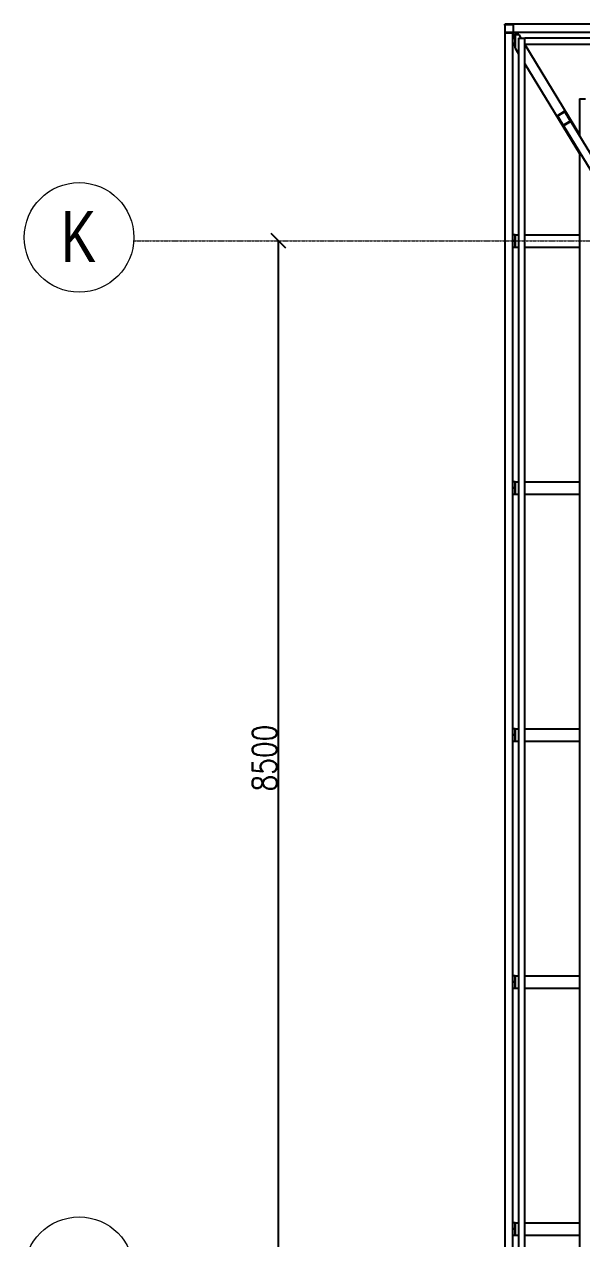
# Model space of a CAD drawing. Header units: millimetres. Extents: x -899 to 76352, y -21218 to 30068.
# Drawn here: x -899 to 3679, y 17300 to 27281 of the extents above; entities that cross this region are included whole.
import ezdxf

# ---------------------------------------------------------------- set-up
doc = ezdxf.new("R2010")
doc.units = ezdxf.units.MM
doc.header["$LTSCALE"] = 0.9
doc.linetypes.add('Grid Line', pattern=[3.33375, 1.905, -0.47625, 0.47625, -0.47625])
for name, color, linetype, lineweight in [('0-2', 250, 'Continuous', 5), ('E_COLUMNAS-1', 254, 'Continuous', 25), ('E_EJES', 8, 'Continuous', 9), ('E_EJES-1', 8, 'Grid Line', 9), ('E_VIGAS', 5, 'Continuous', 9), ('E_VIGAS-1', 5, 'Continuous', 25), ('E_VIGAS-2', 10, 'Continuous', 25)]:
    doc.layers.add(name, color=color, linetype=linetype, lineweight=lineweight)
doc.layers.add('COTAS', color=8, linetype='Continuous')
doc.styles.add('CNI_COTAS', font='romans.shx', dxfattribs={"width": 0.8})
doc.styles.add('Swis721 LtCn BT', font='swisscl.ttf', dxfattribs={"height": 0.42})
doc.dimstyles.new('1.5', dxfattribs={"dimscale": 0, "dimtxt": 200, "dimasz": 120, "dimexe": 4, "dimexo": 4, "dimgap": 15, "dimtad": 1, "dimdec": 0, "dimzin": 4, "dimdsep": 46, "dimtxsty": 'CNI_COTAS', "dimblk": 'OBLIQUE', "dimcen": -0.09, "dimclrd": 256, "dimclrt": 3, "dimadec": 0, "dimazin": 0, "dimtfac": 1, "dimtdec": 0, "dimtmove": 2, "dimatfit": 0, "dimldrblk": 'OBLIQUE', "dimfxl": 0.05, "dimtolj": 1, "dimtzin": 0, "dimarcsym": 0})

# ---------------------------------------------------------------- blocks, each defined once
blk = doc.blocks.new('EST_SFM_VIGA-METALICA-SECCION-C - EST_SFM_VIGA-METALICA-UPN160-1604346-PLANTA TIPO PISO 18 A PISO 23')
at = {"layer": 'E_VIGAS-1'}
for p, q in [((-35.1798, 0.0119), (-35.1798, 0.0179)), ((-35.1738, 0.0179), (-35.1798, 0.0179)), ((-32.7555, 0.0179), (-35.1158, 0.0179)), ((-35.1779, -0.0471), (-35.1116, -0.0471)), ((-35.1102, -0.0471), (-32.7611, -0.0471))]:
    blk.add_line(p, q, dxfattribs=at)
blk = doc.blocks.new('EST_SFM_VIGA-METALICA-SECCION-C - EST_SFM_VIGA-METALICA-UPN160-1602621-PLANTA TIPO PISO 18 A PISO 23')
at = {"layer": 'E_VIGAS-1'}
for p, q in [((-14.46, -0.0161), (-14.46, 0.0471)), ((-14.4568, 0.0471), (-14.46, 0.0471)), ((14.4664, 0.0471), (-14.4554, 0.0471)), ((-14.46, -0.0179), (14.471, -0.0179))]:
    blk.add_line(p, q, dxfattribs=at)
blk = doc.blocks.new('EST_SFM_VIGA-METALICA-SECCION-C - EST_SFM_VIGA-METALICA-UPN100-1529610-PLANTA TIPO PISO 18 A PISO 23')
at = {"layer": 'E_VIGAS-2'}
for p, q in [((-14.4417, -0.0179), (-14.4417, 0.0321)), ((14.393, 0.0321), (-14.4413, 0.0321)), ((-14.4417, -0.0179), (14.3931, -0.0179))]:
    blk.add_line(p, q, dxfattribs=at)
blk = doc.blocks.new('EST_SFM_VIGA-METALICA-SECCION-C - EST_SFM_VIGA-METALICA-UPN100-1529678-PLANTA TIPO PISO 18 A PISO 23')
at = {"layer": 'E_VIGAS-2'}
for p, q in [((-13.9426, -0.0321), (-13.9426, 0.0179)), ((-13.9418, -0.0321), (-13.6381, -0.0321)), ((-13.5042, -0.0321), (13.4558, -0.0321))]:
    blk.add_line(p, q, dxfattribs=at)
blk = doc.blocks.new('EST_SFM_VIGA-METALICA-SECCION-C - EST_SFM_VIGA-METALICA-UPN100-1526554-PLANTA TIPO PISO 18 A PISO 23')
at = {"layer": 'E_VIGAS-2'}
for p, q in [((34.9419, 0.0179), (-34.9288, 0.0179)), ((-34.9288, -0.0321), (-34.9288, 0.0175)), ((-34.9288, -0.0321), (34.9419, -0.0321))]:
    blk.add_line(p, q, dxfattribs=at)
blk = doc.blocks.new('EST_SCM_COLUMNA-METALICA-SECCION-CUADRADA - EST_SCM_COLUMNA-TUBULAR-CUADRADA_PTEØ_70x70 e_3mm-V28-PLANTA TIPO PISO 18 A PISO 23')
at = {"layer": 'E_COLUMNAS-1'}
for p, q in [((-0.035, 0.029), (-0.035, -0.029)), ((-0.032, -0.029), (-0.032, 0.029)), ((0.029, 0.035), (-0.029, 0.035)), ((-0.029, 0.032), (0.029, 0.032)), ((0.032, 0.029), (0.032, -0.029)), ((0.035, -0.029), (0.035, 0.029)), ((0.029, -0.032), (-0.029, -0.032)), ((-0.029, -0.035), (0.029, -0.035))]:
    blk.add_line(p, q, dxfattribs=at)
for centre, radius, start, end in [((-0.029, 0.029), 0.006, 90, 180), ((-0.029, 0.029), 0.003, 90, 180), ((0.029, 0.029), 0.006, 360, 90), ((0.029, 0.029), 0.003, 0, 90), ((-0.029, -0.029), 0.006, 180, 270), ((-0.029, -0.029), 0.003, 180, 270), ((0.029, -0.029), 0.003, 270, 360), ((0.029, -0.029), 0.006, 270, 360), ((0.029, -0.029), 0.006, 280, 350), ((0.029, -0.029), 0.003, 300, 330)]:
    blk.add_arc(centre, radius, start, end, dxfattribs=at)
blk = doc.blocks.new('DCTIB_CNI_EST_MOD-1A-FAC_0001_rvt-2-PLANTA TIPO PISO 18 A PISO 23')
at = {"layer": 'E_VIGAS'}
h = blk.add_hatch(dxfattribs=at)
h.set_pattern_fill('FP_2', color=256, style=0, pattern_type=2)
h.set_pattern_definition([(45, (0, 0), (-0.3768879, 0.3768879), []), (45, (0, 0.571), (-0.3768879, 0.3768879), [])])
h.paths.add_polyline_path([(-74.7777, 167.1114), (-74.723, 167.1447), (-74.7241, 167.1465), (-74.7787, 167.1132)])
h.paths.add_polyline_path([(-74.7824, 167.1133), (-74.7811, 167.1141), (-74.7918, 167.1289)])
h.paths.add_polyline_path([(-74.7239, 167.149), (-74.7226, 167.1498), (-74.769, 167.2232)])
h.paths.add_polyline_path([(-74.826, 167.1908), (-74.7714, 167.2241), (-74.7725, 167.2258), (-74.8271, 167.1926)])
at = {"layer": 'E_COLUMNAS-1'}
for radius, start, end in [(0.006, 280, 350), (0.006, 280, 350), (0.003, 300, 330), (0.003, 300, 330)]:
    blk.add_arc((-75.1964, 167.8789), radius, start, end, dxfattribs=at)
at = {"layer": 'E_VIGAS-1'}
for p, q in [((-75.172, 167.8699), (-75.1728, 167.8679)), ((-75.1707, 167.8747), (-75.1712, 167.8726)), ((-75.1545, 167.8588), (-75.1661, 167.8779)), ((-75.1954, 167.7914), (-75.1763, 167.7601)), ((-75.1813, 167.8404), (-75.1782, 167.8352)), ((-75.1784, 167.8259), (-75.1813, 167.8308)), ((-75.1763, 167.8588), (-75.1763, 167.8527)), ((-75.1763, 167.8527), (-75.1763, 167.8588)), ((-75.1763, 167.8588), (-75.1475, 167.8588)), ((-75.1763, 167.7485), (-75.1763, 167.802)), ((-75.1469, 167.8579), (-75.1754, 167.8579)), ((-75.1754, 167.8579), (-75.1754, 167.747)), ((-75.1741, 167.8655), (-75.1753, 167.8637)), ((-75.1469, 167.8579), (-75.1299, 167.8299)), ((-75.0975, 167.7767), (-74.6474, 167.038)), ((-75.1754, 167.747), (-75.1475, 167.7012)), ((-75.0975, 167.6191), (-74.6474, 166.8804)), ((-74.8275, 167.1875), (-74.7824, 167.1133)), ((-74.7725, 167.2258), (-74.8271, 167.1926)), ((-74.8263, 167.1883), (-74.8219, 167.1812)), ((-74.7811, 167.1141), (-74.8263, 167.1883)), ((-74.826, 167.1908), (-74.7714, 167.2241)), ((-74.7647, 167.216), (-74.769, 167.2232)), ((-74.769, 167.2232), (-74.7239, 167.149)), ((-74.7226, 167.1498), (-74.7678, 167.224)), ((-74.7824, 167.1133), (-74.3503, 166.404)), ((-74.7811, 167.1141), (-74.7793, 167.1111)), ((-74.7241, 167.1465), (-74.7787, 167.1132)), ((-74.7777, 167.1114), (-74.723, 167.1447)), ((-74.722, 167.146), (-74.7239, 167.149)), ((-74.2905, 166.4405), (-74.7226, 167.1498)), ((-75.1766, 166.2124), (-75.1954, 166.2124)), ((-75.1766, 166.175), (-75.1766, 166.2124)), ((-75.1766, 166.2124), (-75.1754, 166.2124)), ((-75.1754, 166.1124), (-75.1754, 166.2124)), ((-75.1754, 166.2124), (-75.1475, 166.2124)), ((-75.1754, 166.2124), (-75.1754, 166.1124)), ((-75.0975, 166.2124), (-74.6474, 166.2124)), ((-75.1954, 166.1124), (-75.1766, 166.1124)), ((-75.1953, 166.1652), (-75.1815, 166.1652)), ((-75.1815, 166.1596), (-75.1953, 166.1596)), ((-75.1815, 166.1652), (-75.1764, 166.1652)), ((-75.1765, 166.1596), (-75.1815, 166.1596)), ((-75.1813, 166.1652), (-75.1763, 166.1652)), ((-75.1765, 166.1652), (-75.1813, 166.1652)), ((-75.1813, 166.1596), (-75.1765, 166.1596)), ((-75.1764, 166.1596), (-75.1813, 166.1596)), ((-75.1766, 166.1124), (-75.1766, 166.1498)), ((-75.1754, 166.1124), (-75.1766, 166.1124)), ((-75.1754, 166.1124), (-75.1475, 166.1124)), ((-75.0975, 166.1124), (-74.6474, 166.1124)), ((-75.1766, 164.1825), (-75.1954, 164.1825)), ((-75.1766, 164.1451), (-75.1766, 164.1825)), ((-75.1766, 164.1825), (-75.1754, 164.1825)), ((-75.1754, 164.0825), (-75.1754, 164.1825)), ((-75.1754, 164.1825), (-75.1475, 164.1825)), ((-75.1754, 164.1825), (-75.1754, 164.0825)), ((-75.0762, 164.1825), (-74.6474, 164.1825)), ((-75.1954, 164.0825), (-75.1766, 164.0825)), ((-75.1953, 164.1353), (-75.1815, 164.1353)), ((-75.1815, 164.1297), (-75.1953, 164.1297)), ((-75.1815, 164.1353), (-75.1764, 164.1353)), ((-75.1765, 164.1297), (-75.1815, 164.1297)), ((-75.1813, 164.1353), (-75.1763, 164.1353)), ((-75.1765, 164.1353), (-75.1813, 164.1353)), ((-75.1813, 164.1297), (-75.1765, 164.1297)), ((-75.1764, 164.1297), (-75.1813, 164.1297)), ((-75.1766, 164.0825), (-75.1766, 164.1199)), ((-75.1754, 164.0825), (-75.1766, 164.0825)), ((-75.1754, 164.0825), (-75.1475, 164.0825)), ((-75.0746, 164.0825), (-74.6474, 164.0825)), ((-75.1766, 162.1525), (-75.1954, 162.1525)), ((-75.1953, 162.1053), (-75.1815, 162.1053)), ((-75.1815, 162.0997), (-75.1953, 162.0997)), ((-75.1815, 162.1053), (-75.1764, 162.1053)), ((-75.1765, 162.0997), (-75.1815, 162.0997)), ((-75.1813, 162.1053), (-75.1763, 162.1053)), ((-75.1765, 162.1053), (-75.1813, 162.1053)), ((-75.1813, 162.0997), (-75.1765, 162.0997)), ((-75.1764, 162.0997), (-75.1813, 162.0997)), ((-75.1766, 162.1151), (-75.1766, 162.1525)), ((-75.1766, 162.1525), (-75.1754, 162.1525)), ((-75.1766, 162.0525), (-75.1766, 162.0899)), ((-75.1754, 162.0525), (-75.1754, 162.1525)), ((-75.1754, 162.1525), (-75.1475, 162.1525)), ((-75.1754, 162.1525), (-75.1754, 162.0525)), ((-75.0975, 162.1525), (-74.6474, 162.1525)), ((-75.1954, 162.0525), (-75.1766, 162.0525)), ((-75.1754, 162.0525), (-75.1766, 162.0525)), ((-75.1754, 162.0525), (-75.1475, 162.0525)), ((-75.0975, 162.0525), (-74.6474, 162.0525)), ((-75.1766, 160.1225), (-75.1954, 160.1225)), ((-75.1766, 160.0851), (-75.1766, 160.1225)), ((-75.1766, 160.1225), (-75.1754, 160.1225)), ((-75.1754, 160.0225), (-75.1754, 160.1225)), ((-75.1754, 160.1225), (-75.1475, 160.1225)), ((-75.1754, 160.1225), (-75.1754, 160.0225)), ((-75.0975, 160.1225), (-74.6474, 160.1225)), ((-75.1954, 160.0225), (-75.1766, 160.0225)), ((-75.1953, 160.0753), (-75.1815, 160.0753)), ((-75.1815, 160.0697), (-75.1953, 160.0697)), ((-75.1815, 160.0753), (-75.1764, 160.0753)), ((-75.1765, 160.0697), (-75.1815, 160.0697)), ((-75.1813, 160.0753), (-75.1763, 160.0753)), ((-75.1765, 160.0753), (-75.1813, 160.0753)), ((-75.1813, 160.0697), (-75.1765, 160.0697)), ((-75.1764, 160.0697), (-75.1813, 160.0697)), ((-75.1766, 160.0225), (-75.1766, 160.0599)), ((-75.1754, 160.0225), (-75.1766, 160.0225)), ((-75.1754, 160.0225), (-75.1475, 160.0225)), ((-75.0975, 160.0225), (-74.6474, 160.0225)), ((-75.1766, 158.0926), (-75.1954, 158.0926)), ((-75.1766, 158.0552), (-75.1766, 158.0926)), ((-75.1766, 158.0926), (-75.1754, 158.0926)), ((-75.1754, 157.9926), (-75.1754, 158.0926)), ((-75.1754, 158.0926), (-75.1475, 158.0926)), ((-75.1754, 158.0926), (-75.1754, 157.9926)), ((-75.0975, 158.0926), (-74.6474, 158.0926)), ((-75.1954, 157.9926), (-75.1766, 157.9926)), ((-75.1953, 158.0454), (-75.1815, 158.0454)), ((-75.1815, 158.0398), (-75.1953, 158.0398)), ((-75.1815, 158.0454), (-75.1764, 158.0454)), ((-75.1765, 158.0398), (-75.1815, 158.0398)), ((-75.1813, 158.0454), (-75.1763, 158.0454)), ((-75.1765, 158.0454), (-75.1813, 158.0454)), ((-75.1813, 158.0398), (-75.1765, 158.0398)), ((-75.1764, 158.0398), (-75.1813, 158.0398)), ((-75.1766, 157.9926), (-75.1766, 158.03)), ((-75.1754, 157.9926), (-75.1766, 157.9926)), ((-75.1754, 157.9926), (-75.1475, 157.9926)), ((-75.0975, 157.9926), (-74.6474, 157.9926))]:
    blk.add_line(p, q, dxfattribs=at)
at = {"layer": 'E_VIGAS-1', "flags": 128}
for points in [[(-75.1704, 167.8779), (-75.1709, 167.8739), (-75.1724, 167.869), (-75.1748, 167.8645), (-75.178, 167.8605), (-75.182, 167.8573), (-75.1864, 167.8549), (-75.1896, 167.8538)], [(-75.1953, 167.8634), (-75.1913, 167.8567), (-75.1858, 167.8478), (-75.1813, 167.8404)], [(-75.1813, 167.8308), (-75.1858, 167.8382), (-75.1913, 167.8471), (-75.1953, 167.8538)], [(-75.1475, 167.8588), (-75.1471, 167.8582), (-75.1469, 167.8579)], [(-75.1754, 167.747), (-75.1756, 167.7474), (-75.1763, 167.7485)], [(-74.8271, 167.1926), (-74.8276, 167.1921), (-74.828, 167.1916), (-74.8282, 167.1908), (-74.8283, 167.19), (-74.8282, 167.1892), (-74.828, 167.1883), (-74.8275, 167.1875)], [(-74.8263, 167.1883), (-74.8265, 167.1887), (-74.8266, 167.1891), (-74.8266, 167.1896), (-74.8266, 167.19), (-74.8265, 167.1903), (-74.8263, 167.1906), (-74.826, 167.1908)], [(-74.7678, 167.224), (-74.7683, 167.2247), (-74.769, 167.2253), (-74.7697, 167.2258), (-74.7704, 167.2261), (-74.7712, 167.2262), (-74.7719, 167.2261), (-74.7725, 167.2258)], [(-74.7714, 167.2241), (-74.7712, 167.2242), (-74.7709, 167.2243), (-74.7705, 167.2243), (-74.7702, 167.2242), (-74.7699, 167.224), (-74.7696, 167.2238), (-74.7693, 167.2235), (-74.769, 167.2232)], [(-74.7824, 167.1133), (-74.7818, 167.1126), (-74.7812, 167.112), (-74.7805, 167.1115), (-74.7797, 167.1112), (-74.779, 167.1111), (-74.7783, 167.1112), (-74.7777, 167.1114)], [(-74.7787, 167.1132), (-74.779, 167.113), (-74.7794, 167.113), (-74.7798, 167.1131), (-74.7801, 167.1132), (-74.7805, 167.1135), (-74.7808, 167.1138), (-74.7811, 167.1141)], [(-74.7239, 167.149), (-74.7236, 167.1486), (-74.7235, 167.1482), (-74.7235, 167.1477), (-74.7235, 167.1473), (-74.7236, 167.147), (-74.7238, 167.1467), (-74.7241, 167.1465)], [(-74.723, 167.1447), (-74.7225, 167.1452), (-74.7221, 167.1457), (-74.7219, 167.1465), (-74.7218, 167.1473), (-74.7219, 167.1481), (-74.7222, 167.149), (-74.7226, 167.1498)]]:
    blk.add_lwpolyline(points, dxfattribs=at)
at = {"layer": 'E_VIGAS-1'}
for points, knots in [([(-75.1813, 167.8404), (-75.1811, 167.84), (-75.1806, 167.8392), (-75.18, 167.8385), (-75.1796, 167.8382), (-75.1794, 167.8381), (-75.179, 167.8379), (-75.1786, 167.8378), (-75.1783, 167.8379), (-75.178, 167.8382), (-75.1777, 167.8387), (-75.1775, 167.8391), (-75.1774, 167.8395), (-75.1773, 167.8397), (-75.1772, 167.8399), (-75.1772, 167.84), (-75.1771, 167.8402), (-75.177, 167.8406), (-75.1769, 167.8413), (-75.1768, 167.8419), (-75.1768, 167.8424), (-75.1768, 167.8426), (-75.1767, 167.8428), (-75.1767, 167.843), (-75.1767, 167.8433), (-75.1766, 167.8437), (-75.1766, 167.8444), (-75.1765, 167.8452), (-75.1765, 167.846), (-75.1764, 167.8469), (-75.1764, 167.848), (-75.1763, 167.8499), (-75.1763, 167.8516), (-75.1763, 167.8527)], [0, 0, 0, 0, 0.071429, 0.142857, 0.160714, 0.178571, 0.214286, 0.25, 0.285714, 0.321429, 0.357143, 0.392857, 0.410714, 0.419643, 0.428571, 0.4375, 0.446429, 0.464286, 0.5, 0.535714, 0.553571, 0.5625, 0.571429, 0.580357, 0.589286, 0.607143, 0.642857, 0.678571, 0.714286, 0.75, 0.785714, 0.857143, 1, 1, 1, 1]), ([(-75.1783, 167.8379), (-75.1784, 167.8379), (-75.1786, 167.8378), (-75.1791, 167.8379), (-75.1794, 167.8381), (-75.1797, 167.8383), (-75.18, 167.8386), (-75.1806, 167.8392), (-75.1811, 167.84), (-75.1813, 167.8404)], [0.7142857, 0.7142857, 0.7142857, 0.7142857, 0.75, 0.7857143, 0.8214286, 0.8392857, 0.8571429, 0.9285714, 1, 1, 1, 1]), ([(-75.1763, 167.802), (-75.1763, 167.8035), (-75.1763, 167.8065), (-75.1765, 167.8111), (-75.1769, 167.8155), (-75.1777, 167.8211), (-75.179, 167.8264), (-75.1807, 167.8297), (-75.1813, 167.8308)], [0, 0, 0, 0, 0.142857, 0.285714, 0.428571, 0.571429, 0.857143, 1, 1, 1, 1]), ([(-75.1763, 167.8527), (-75.1763, 167.8516), (-75.1763, 167.8499), (-75.1764, 167.848), (-75.1764, 167.8469), (-75.1765, 167.846), (-75.1765, 167.8452), (-75.1766, 167.8444), (-75.1766, 167.8437), (-75.1767, 167.8433), (-75.1767, 167.843), (-75.1767, 167.8429), (-75.1767, 167.8428)], [0, 0, 0, 0, 0.1428571, 0.2142857, 0.25, 0.2857143, 0.3214286, 0.3571429, 0.3928571, 0.4107143, 0.4196429, 0.4285714, 0.4285714, 0.4285714, 0.4285714]), ([(-75.1815, 166.1652), (-75.181, 166.1652), (-75.1801, 166.1653), (-75.179, 166.1659), (-75.1781, 166.167), (-75.1774, 166.1684), (-75.1771, 166.1697), (-75.1769, 166.1708), (-75.1767, 166.1724), (-75.1766, 166.1738), (-75.1766, 166.175)], [0, 0, 0, 0, 0.142857, 0.285714, 0.428571, 0.571429, 0.678571, 0.732143, 0.785714, 1, 1, 1, 1]), ([(-75.1766, 166.1498), (-75.1766, 166.1506), (-75.1767, 166.1522), (-75.1769, 166.1544), (-75.1774, 166.1563), (-75.1782, 166.1581), (-75.1795, 166.1593), (-75.1808, 166.1596), (-75.1815, 166.1596)], [0, 0, 0, 0, 0.142857, 0.285714, 0.428571, 0.571429, 0.785714, 1, 1, 1, 1]), ([(-75.1815, 164.1353), (-75.181, 164.1353), (-75.1801, 164.1354), (-75.179, 164.136), (-75.1781, 164.137), (-75.1774, 164.1384), (-75.1771, 164.1398), (-75.1769, 164.1408), (-75.1767, 164.1424), (-75.1766, 164.1439), (-75.1766, 164.1451)], [0, 0, 0, 0, 0.142857, 0.285714, 0.428571, 0.571429, 0.678571, 0.732143, 0.785714, 1, 1, 1, 1]), ([(-75.1766, 164.1199), (-75.1766, 164.1206), (-75.1767, 164.1222), (-75.1769, 164.1244), (-75.1774, 164.1263), (-75.1782, 164.1281), (-75.1795, 164.1294), (-75.1808, 164.1297), (-75.1815, 164.1297)], [0, 0, 0, 0, 0.142857, 0.285714, 0.428571, 0.571429, 0.785714, 1, 1, 1, 1]), ([(-75.1815, 162.1053), (-75.181, 162.1053), (-75.1801, 162.1054), (-75.179, 162.106), (-75.1781, 162.1071), (-75.1774, 162.1085), (-75.1771, 162.1098), (-75.1769, 162.1108), (-75.1767, 162.1124), (-75.1766, 162.1139), (-75.1766, 162.1151)], [0, 0, 0, 0, 0.142857, 0.285714, 0.428571, 0.571429, 0.678571, 0.732143, 0.785714, 1, 1, 1, 1]), ([(-75.1766, 162.0899), (-75.1766, 162.0907), (-75.1767, 162.0922), (-75.1769, 162.0944), (-75.1774, 162.0964), (-75.1782, 162.0982), (-75.1795, 162.0994), (-75.1808, 162.0997), (-75.1815, 162.0997)], [0, 0, 0, 0, 0.142857, 0.285714, 0.428571, 0.571429, 0.785714, 1, 1, 1, 1]), ([(-75.1815, 160.0753), (-75.181, 160.0753), (-75.1801, 160.0754), (-75.179, 160.076), (-75.1781, 160.0771), (-75.1774, 160.0785), (-75.1771, 160.0798), (-75.1769, 160.0809), (-75.1767, 160.0825), (-75.1766, 160.0839), (-75.1766, 160.0851)], [0, 0, 0, 0, 0.142857, 0.285714, 0.428571, 0.571429, 0.678571, 0.732143, 0.785714, 1, 1, 1, 1]), ([(-75.1766, 160.0599), (-75.1766, 160.0607), (-75.1767, 160.0623), (-75.1769, 160.0645), (-75.1774, 160.0664), (-75.1782, 160.0682), (-75.1795, 160.0694), (-75.1808, 160.0697), (-75.1815, 160.0697)], [0, 0, 0, 0, 0.142857, 0.285714, 0.428571, 0.571429, 0.785714, 1, 1, 1, 1]), ([(-75.1815, 158.0454), (-75.181, 158.0454), (-75.1801, 158.0455), (-75.179, 158.0461), (-75.1781, 158.0471), (-75.1774, 158.0485), (-75.1771, 158.0499), (-75.1769, 158.0509), (-75.1767, 158.0525), (-75.1766, 158.054), (-75.1766, 158.0552)], [0, 0, 0, 0, 0.142857, 0.285714, 0.428571, 0.571429, 0.678571, 0.732143, 0.785714, 1, 1, 1, 1]), ([(-75.1766, 158.03), (-75.1766, 158.0307), (-75.1767, 158.0323), (-75.1769, 158.0345), (-75.1774, 158.0364), (-75.1782, 158.0382), (-75.1795, 158.0395), (-75.1808, 158.0398), (-75.1815, 158.0398)], [0, 0, 0, 0, 0.142857, 0.285714, 0.428571, 0.571429, 0.785714, 1, 1, 1, 1])]:
    blk.add_open_spline(points, degree=3, knots=knots, dxfattribs=at)
for points in [[(-75.1813, 167.8308), (-75.18, 167.8287), (-75.1791, 167.8263), (-75.1784, 167.8237)], [(-75.1769, 167.8154), (-75.1767, 167.8133), (-75.1764, 167.8088), (-75.1763, 167.8043), (-75.1763, 167.802)], [(-75.1763, 167.8588), (-75.176, 167.8585), (-75.1756, 167.8581), (-75.1754, 167.8579), (-75.1754, 167.8579)]]:
    blk.add_open_spline(points, degree=3, dxfattribs=at)
at = {"layer": 'E_VIGAS-2'}
for p, q in [((-75.0975, 164.1825), (-75.0765, 164.1825)), ((-75.0975, 164.0825), (-75.0762, 164.0825))]:
    blk.add_line(p, q, dxfattribs=at)
at = {"layer": 'E_COLUMNAS-1'}
blk.add_blockref('EST_SCM_COLUMNA-METALICA-SECCION-CUADRADA - EST_SCM_COLUMNA-TUBULAR-CUADRADA_PTEØ_70x70 e_3mm-V28-PLANTA TIPO PISO 18 A PISO 23', (-75.2254, 167.9079), dxfattribs=at)
at = {"layer": 'E_VIGAS-1'}
for name, p in [('EST_SFM_VIGA-METALICA-SECCION-C - EST_SFM_VIGA-METALICA-UPN160-1604346-PLANTA TIPO PISO 18 A PISO 23', (-40.0806, 167.925)), ('EST_SFM_VIGA-METALICA-SECCION-C - EST_SFM_VIGA-METALICA-UPN100-1526554-PLANTA TIPO PISO 18 A PISO 23', (-40.1687, 167.8121))]:
    blk.add_blockref(name, p, dxfattribs=at)
for name, p, rotation in [('EST_SFM_VIGA-METALICA-SECCION-C - EST_SFM_VIGA-METALICA-UPN160-1602621-PLANTA TIPO PISO 18 A PISO 23', (-75.2425, 153.4179), 270), ('EST_SFM_VIGA-METALICA-SECCION-C - EST_SFM_VIGA-METALICA-UPN100-1529610-PLANTA TIPO PISO 18 A PISO 23', (-75.1296, 153.3882), 269.9999999999999), ('EST_SFM_VIGA-METALICA-SECCION-C - EST_SFM_VIGA-METALICA-UPN100-1529678-PLANTA TIPO PISO 18 A PISO 23', (-74.6153, 153.3882), 270.0000000000001)]:
    blk.add_blockref(name, p, dxfattribs=dict(at, rotation=rotation))
blk = doc.blocks.new('Grid - CNI_NOMBRE EJES-372759-PLANTA TIPO PISO 18 A PISO 23')
at = {"layer": 'E_EJES'}
blk.add_circle((0, 0), 0.003, dxfattribs=at)
blk = doc.blocks.new('_Oblique')
at = {"color": 0, "linetype": 'ByBlock', "lineweight": -2}
blk.add_line((-0.5, -0.5), (0.5, 0.5), dxfattribs=at)
blk = doc.blocks.new('*D984')
at = {"layer": 'COTAS', "lineweight": -2, "transparency": 16777216}
blk.add_line((1189.5, 17000), (1189.5, 25500), dxfattribs=at)
at = {"layer": 'COTAS', "color": 0, "lineweight": -2, "transparency": 16777216}
for p, q in [((1193.5, 25500), (1193.5, 25500)), ((1193.5, 17000), (1193.5, 17000))]:
    blk.add_line(p, q, dxfattribs=at)
at = {"layer": 'Defpoints', "color": 0, "transparency": 16777216}
for p in [(1189.5, 25500), (1189.5, 25500), (1189.5, 17000)]:
    blk.add_point(p, dxfattribs=at)
at = {"layer": 'COTAS', "lineweight": -2, "transparency": 16777216, "xscale": 120, "yscale": 120, "zscale": 120}
for p, rotation in [((1189.5, 25500), 90), ((1189.5, 17000), 270)]:
    blk.add_blockref('_Oblique', p, dxfattribs=dict(at, rotation=rotation))
at = {"layer": 'COTAS', "color": 3, "transparency": 16777216, "insert": (1074.5, 21250), "char_height": 200, "attachment_point": 5, "rotation": 90, "style": 'CNI_COTAS'}
blk.add_mtext('\\A1;8500', dxfattribs=at)

msp = doc.modelspace()

# ---------------------------------------------------------------- linework, layer by layer
at = {"layer": 'E_EJES-1'}
msp.add_line((0, 25500), (75451.7, 25500), dxfattribs=at)

# ---------------------------------------------------------------- block references
at = {"layer": '0-2', "xscale": 999.9999999999983, "yscale": 999.9999999999983, "zscale": 999.9999999999983}
msp.add_blockref('DCTIB_CNI_EST_MOD-1A-FAC_0001_rvt-2-PLANTA TIPO PISO 18 A PISO 23', (78308.3, -140662.4), dxfattribs=at)
at = {"layer": 'E_EJES', "xscale": 149999.9999999996, "yscale": 149999.9999999996, "zscale": 149999.9999999996, "rotation": 269.9999999999994}
for p in [(-449.1, 25529.2), (-449.1, 17029.2)]:
    msp.add_blockref('Grid - CNI_NOMBRE EJES-372759-PLANTA TIPO PISO 18 A PISO 23', p, dxfattribs=at)

# ---------------------------------------------------------------- texts
at = {"layer": 'E_EJES', "insert": (-596.9, 25745.9), "char_height": 420, "width": 336.709, "attachment_point": 1, "style": 'Swis721 LtCn BT'}
msp.add_mtext('K', dxfattribs=at)

# ---------------------------------------------------------------- dimensions: what is measured, and where the dimension line sits
at = {"layer": 'COTAS'}
dim = msp.add_linear_dim(base=(1189.5, 25500), p1=(1189.5, 17000), p2=(1189.5, 25500), angle=90, dimstyle='1.5', override={"dimscale": 1}, dxfattribs=at)
dim.commit()
dim.dimension.update_dxf_attribs({"geometry": '*D984', "text_midpoint": (1074.5, 21250)})

doc.saveas('drawing.dxf')
